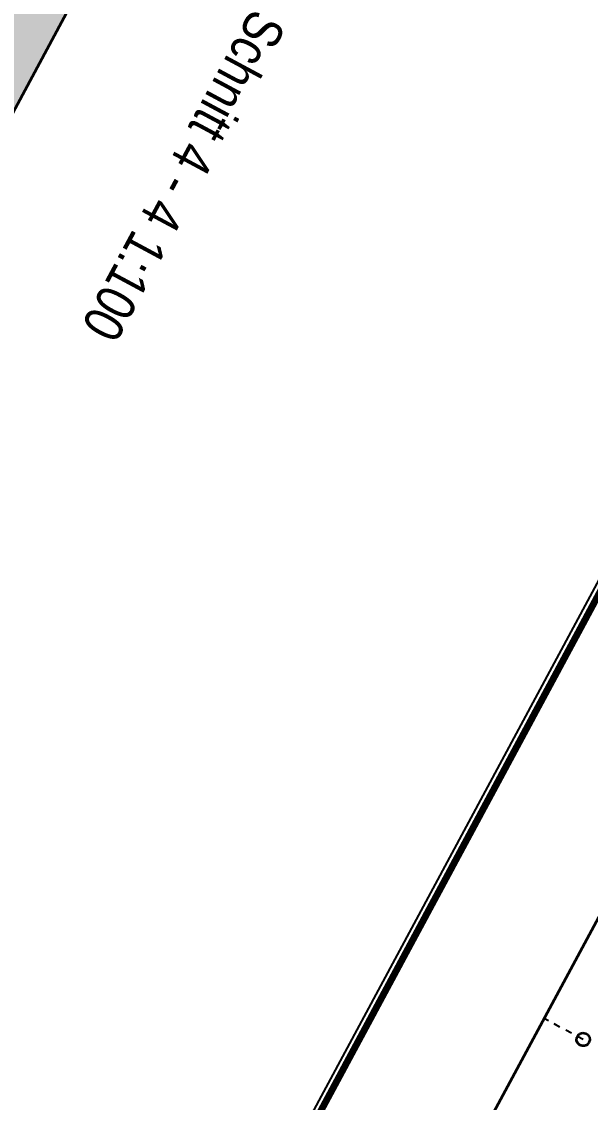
# Model space of a CAD drawing. Header units: metres. Extents: x 2711799 to 2711985, y 1236908 to 1237087.
# Drawn here: x 2711851.43 to 2711860.07, y 1236963.04 to 1236979.46 of the extents above; entities that cross this region are included whole.
import ezdxf

# ---------------------------------------------------------------- set-up
doc = ezdxf.new("R2010")
doc.units = ezdxf.units.M
doc.linetypes.add('AUSGEZOGEN', pattern=[0])
doc.linetypes.add('VERDECKT2_S2', pattern=[0.18, 0.1, -0.08])
for name, color, linetype, lineweight in [('XR$10$Beton Ansicht', 7, 'AUSGEZOGEN', 35), ('XR$10$Text Decke', 7, 'AUSGEZOGEN', 18), ('XR$11$Decke', 7, 'AUSGEZOGEN', 35), ('XR$9$Beton Ansicht', 7, 'AUSGEZOGEN', 35), ('XR$9$Beton verdeckt vorne', 7, 'VERDECKT2_S2', 25), ('XR$9$STANDARD_1', 7, 'AUSGEZOGEN', 13)]:
    doc.layers.add(name, color=color, linetype=linetype, lineweight=lineweight)
doc.styles.add('ARIAL', font='arial.ttf')

msp = doc.modelspace()

# ---------------------------------------------------------------- hatches: boundary and pattern name
at = {"layer": 'XR$11$Decke', "lineweight": 25, "transparency": 33554687}
msp.add_hatch(color=31, dxfattribs=at).paths.add_polyline_path([(2711850.4926, 1236979.9462), (2711851.1392, 1236977.7959), (2711853.9292, 1236982.9903), (2711853.486, 1236984.4709), (2711855.9363, 1236989.0284), (2711855.8548, 1236989.299), (2711857.9133, 1236993.1278), (2711857.6689, 1236993.9404), (2711858.4497, 1236995.3926), (2711858.1102, 1236995.2891), (2711850.2911, 1236980.7458), (2711850.8073, 1236980.5315)])

# ---------------------------------------------------------------- linework, layer by layer
at = {"layer": 'XR$10$Beton Ansicht', "transparency": 33554687}
msp.add_line((2711853.9292, 1236982.9903, 640.05), (2711851.1392, 1236977.7959, 640.05), dxfattribs=at)
at = {"layer": 'XR$9$Beton Ansicht', "transparency": 33554687}
for p, q in [((2711862.2344, 1236974.5569, 640.05), (2711854.9127, 1236960.9386, 640.05)), ((2711854.9127, 1236960.9386, 640.05), (2711862.2344, 1236974.5569, 640.05)), ((2711858.1848, 1236962.1136, 640.05), (2711863.9862, 1236972.9041, 640.05)), ((2711859.8835, 1236964.059, 640.05), (2711859.9163, 1236964.0845, 640.05)), ((2711859.9163, 1236964.0845, 640.05), (2711859.9567, 1236964.0944, 640.05)), ((2711859.9567, 1236964.0944, 640.05), (2711859.9977, 1236964.087, 640.05)), ((2711859.9977, 1236964.087, 640.05), (2711860.032, 1236964.0636, 640.05)), ((2711859.8607, 1236963.981, 640.05), (2711859.8638, 1236964.0224, 640.05)), ((2711859.8747, 1236963.9418, 640.05), (2711859.8607, 1236963.981, 640.05)), ((2711859.8638, 1236964.0224, 640.05), (2711859.8835, 1236964.059, 640.05)), ((2711859.9035, 1236963.9118, 640.05), (2711859.8747, 1236963.9418, 640.05)), ((2711859.942, 1236963.896, 640.05), (2711859.9035, 1236963.9118, 640.05)), ((2711860.021, 1236963.9153, 640.05), (2711859.9835, 1236963.8973, 640.05)), ((2711860.0478, 1236963.9471, 640.05), (2711860.021, 1236963.9153, 640.05)), ((2711860.032, 1236964.0636, 640.05), (2711860.0539, 1236964.0282, 640.05)), ((2711860.0595, 1236963.987, 640.05), (2711860.0478, 1236963.9471, 640.05)), ((2711860.0539, 1236964.0282, 640.05), (2711860.0595, 1236963.987, 640.05)), ((2711859.9835, 1236963.8973, 640.05), (2711859.942, 1236963.896, 640.05))]:
    msp.add_line(p, q, dxfattribs=at)
at = {"layer": 'XR$9$Beton Ansicht', "color": 7, "linetype": 'AUSGEZOGEN', "lineweight": 35, "transparency": 33554687}
for p, q in [((2711862.2344, 1236974.5569, 640.05), (2711854.9127, 1236960.9386, 640.05)), ((2711854.9127, 1236960.9386, 640.05), (2711862.2344, 1236974.5569, 640.05)), ((2711858.1848, 1236962.1136, 640.05), (2711863.9862, 1236972.9041, 640.05)), ((2711859.8835, 1236964.059, 640.05), (2711859.9163, 1236964.0845, 640.05)), ((2711859.9163, 1236964.0845, 640.05), (2711859.9567, 1236964.0944, 640.05)), ((2711859.9567, 1236964.0944, 640.05), (2711859.9977, 1236964.087, 640.05)), ((2711859.9977, 1236964.087, 640.05), (2711860.032, 1236964.0636, 640.05)), ((2711859.8607, 1236963.981, 640.05), (2711859.8638, 1236964.0224, 640.05)), ((2711859.8747, 1236963.9418, 640.05), (2711859.8607, 1236963.981, 640.05)), ((2711859.8638, 1236964.0224, 640.05), (2711859.8835, 1236964.059, 640.05)), ((2711859.9035, 1236963.9118, 640.05), (2711859.8747, 1236963.9418, 640.05)), ((2711859.942, 1236963.896, 640.05), (2711859.9035, 1236963.9118, 640.05)), ((2711860.021, 1236963.9153, 640.05), (2711859.9835, 1236963.8973, 640.05)), ((2711860.0478, 1236963.9471, 640.05), (2711860.021, 1236963.9153, 640.05)), ((2711860.032, 1236964.0636, 640.05), (2711860.0539, 1236964.0282, 640.05)), ((2711860.0595, 1236963.987, 640.05), (2711860.0478, 1236963.9471, 640.05)), ((2711860.0539, 1236964.0282, 640.05), (2711860.0595, 1236963.987, 640.05)), ((2711859.9835, 1236963.8973, 640.05), (2711859.942, 1236963.896, 640.05))]:
    msp.add_line(p, q, dxfattribs=at)
at = {"layer": 'XR$9$Beton verdeckt vorne', "transparency": 33554687}
msp.add_line((2711859.9597, 1236963.9945, 640.05), (2711859.3697, 1236964.3117, 640.05), dxfattribs=at)
at = {"layer": 'XR$9$Beton verdeckt vorne', "color": 7, "linetype": 'VERDECKT2_S2', "lineweight": 25, "transparency": 33554687}
msp.add_line((2711859.9597, 1236963.9945, 640.05), (2711859.3697, 1236964.3117, 640.05), dxfattribs=at)
at = {"layer": 'XR$9$STANDARD_1', "color": 211, "linetype": 'AUSGEZOGEN', "lineweight": 100, "transparency": 33554687}
for p, q in [((2711862.2344, 1236974.5569, 640.05), (2711853.5449, 1236958.3947, 640.05)), ((2711853.5449, 1236958.3947, 640.05), (2711862.2344, 1236974.5569, 640.05))]:
    msp.add_line(p, q, dxfattribs=at)
at = {"layer": 'XR$9$STANDARD_1', "color": 211, "linetype": 'AUSGEZOGEN', "lineweight": 25, "transparency": 33554687}
for p, q in [((2711862.2344, 1236974.5569, 640.05), (2711853.5449, 1236958.3947, 640.05)), ((2711853.5449, 1236958.3947, 640.05), (2711862.2344, 1236974.5569, 640.05))]:
    msp.add_line(p, q, dxfattribs=at)
at = {"layer": 'XR$9$STANDARD_1', "color": 5, "linetype": 'AUSGEZOGEN', "lineweight": 25, "transparency": 33554687, "elevation": 0}
msp.add_lwpolyline([(2711862.1937, 1236974.6923), (2711853.4095, 1236958.354), (2711861.5126, 1236953.9974), (2711870.2968, 1236970.3357), (2711862.1937, 1236974.6923)], dxfattribs=at)

# ---------------------------------------------------------------- texts
at = {"layer": 'XR$10$Text Decke', "color": 7, "lineweight": 25, "transparency": 33554687, "insert": (2711854.9236, 1236979.6915, 640.05), "char_height": 0.6, "width": 5.802766, "attachment_point": 7, "rotation": 241.73568, "style": 'ARIAL'}
msp.add_mtext('\\W0.81;Schnitt 4 - 4 1:100', dxfattribs=at)

doc.saveas('drawing.dxf')
